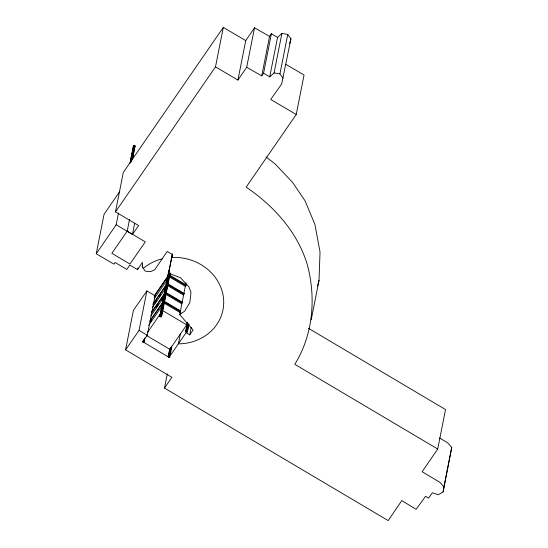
<?xml version="1.0" encoding="UTF-8"?>
<svg xmlns="http://www.w3.org/2000/svg" width="548" height="548" viewBox="0 0 548 548"><rect width="100%" height="100%" fill="white"/><g stroke="black" fill="none" stroke-linecap="round" stroke-linejoin="round"><path stroke-width="0.82" d="M439.51 437.962L447.593 442.791L451.744 447.387L443.113 491.933L438.263 494.748L432.379 492.755L428.625 498.132L425.563 496.33L416.103 509.311L401.787 500.598L388.169 520.6L164.503 388.066L171.908 377.332L125.574 349.871L133.383 310.401L146.871 290.933L155.091 295.783L147.275 335.253L142.788 341.747L169.037 357.337L186.06 332.732L189.718 334.883L193.095 329.985L179.717 314.614L184.676 311.161L189.861 302.455L190.985 292.461L189.019 287.015L180.525 277.726L168.565 273.281L172.394 254.464L167.181 251.457L154.755 269.76L150.378 271.698L145.199 271.096L142.35 266.951L142.37 262.341L137.575 269.643L129.808 265.095L126.828 269.431L115.053 262.485L113.868 264.136L96.256 253.751L104.072 214.282L119.717 191.519M443.113 491.933L443.928 486.85L439.777 482.254L422.145 471.725L437.715 449.031L294.79 364.304C313.34 334.499 316.223 297.317 307.099 263.869C296.995 231.482 273.788 205.938 246.168 187.108L296.235 114.484L304.044 75.014L285.823 64.294M311.196 319.874L319.011 280.405L320.039 252.087L314.915 224.399L305.01 200.719L292.598 182.429L275.336 164.126L265.992 156.913M118.498 213.021L116.169 224.776L132.452 234.421L138.617 225.564L115.491 211.864L123.307 172.401L223.317 27.4L245.73 40.6L237.914 80.07L215.501 66.87L223.317 27.4M129.931 163.448L133.411 145.85L134.438 145.288L135.089 146.241L132.438 159.653M130.376 162.366L133.363 147.282M130.472 162.133L133.787 145.371M131.116 162.05L134.438 145.288M132.157 159.9L134.972 145.652M127.204 231.133L145.282 241.867L129.951 264.04L111.874 253.299L127.204 231.133L129.527 219.399M132.452 234.421L134.609 223.509M137.575 269.643L137.904 267.958M142.35 266.951L142.679 265.266M125.574 349.871L139.062 330.396L146.871 290.933M143.727 340.794L142.377 341.281L142.809 342.192L144.151 341.699L143.727 340.794L144.056 339.137M143.871 342.13L144.693 337.986M144.151 341.699L144.809 338.383M170.14 273.336L161.598 316.477L160.804 317.093L159.824 316.059L168.695 271.26L169.49 270.637M159.879 316.566L168.976 270.828M168.565 273.281L172.387 253.964M172.449 254.108L171.784 257.471L174.017 257.389A47.655 43.052 11.2 0 1 223.666 300.29A47.655 43.052 11.2 0 1 178.429 343.849L180.361 333.78M159.824 316.059L160.619 315.443L168.996 273.13M161.598 316.477L161.174 315.566L169.551 273.253M161.318 316.908L170.086 272.822M168.202 356.625L169.551 356.132L169.976 357.036L168.633 357.529L168.202 356.625L169.681 349.158M168.483 356.193L169.962 348.727M169.003 356.001L170.64 347.706M169.551 356.132L171.524 346.178M170.414 354.035L171.73 347.405M164.503 388.066L167.332 373.791M179.717 314.614L186.032 282.706M146.432 335.438L169.805 349.323L186.717 324.861L187.211 322.375M188.902 324.348L187.423 331.814L186.08 332.3L185.649 331.396L187.293 323.101M185.704 331.91L187.574 322.669M185.649 331.396L186.443 330.78L187.923 323.313M187.423 331.814L186.998 330.91L188.306 324.272M187.142 332.246L188.848 323.834M189.718 334.883L191.211 327.327M246.703 67.26L254.519 27.797L269.548 36.394L261.732 75.864L246.703 67.26L237.914 80.07M263.574 73.192L271.39 33.723L277.548 37.38L269.732 76.843L263.574 73.192L261.732 75.864M269.732 76.843L274.075 72.925L281.891 33.455L287.762 34.408L290.926 38.771L281.686 83.926L270.712 99.469L296.235 114.484M283.117 78.241L279.946 73.877L287.762 34.408M437.715 449.031L445.531 409.562L308.462 328.307M443.928 486.85L451.744 447.387M289.7 43.648L290.926 38.771M317.532 286.083L319.011 280.405M96.256 253.751L116.169 224.776M245.73 40.6L254.519 27.797M115.491 211.864L215.501 66.87M269.548 36.394L271.39 33.723M154.317 295.762L167.921 276.096M154.659 295.804L167.77 276.843M154.194 297.084L155.091 295.783M154.31 298.502L167.359 279.631M153.07 303.804L166.188 284.844M152.926 304.551L166.524 284.885M154.762 303.174L156.694 300.379M159.598 296.187L160.564 294.79M152.577 307.25L165.626 288.378M151.823 311.853L164.455 293.584M151.68 312.6L164.797 293.632M156.413 307.031L158.345 304.236M161.249 300.044L162.215 298.646M150.844 315.997L163.414 297.824M150.09 320.601L163.208 301.633M149.947 321.347L163.064 302.38M150.816 321.368L151.782 319.97M148.631 325.444L162.16 305.873M147.631 332.211L160.68 313.34M134.719 146.72L135.089 146.241M277.548 37.38L281.891 33.455M162.146 258.868L161.818 258.944A47.655 43.052 11.2 0 0 143.302 268.328M274.075 72.925L279.946 73.877M160.619 315.443L161.174 315.566M186.443 330.78L186.998 330.91M139.062 330.396L147.275 335.253M169.62 275.123L186.395 285.083M168.743 275.439L186.245 285.83M169.291 276.836L185.361 286.385M167.161 283.432L184.662 293.831M170.736 286.042L172.195 286.905M174.387 288.207L179.497 291.248M180.963 292.111L183.148 293.413M167.743 284.618L183.786 294.146M167.558 285.583L183.628 295.132M165.428 292.18L182.203 302.147M171.921 296.523L173.387 297.393M175.579 298.694L177.764 299.996M179.23 300.859L180.689 301.729M166.01 293.365L182.052 302.893M165.825 294.331L181.895 303.88M164.427 301.366L180.47 310.894M166.537 303.099L172.38 306.572M173.846 307.442L176.038 308.743M177.497 309.606L178.956 310.476M164.277 302.112L180.319 311.641M164.099 303.078L180.895 313.059M162.619 310.545L186.717 324.861M169.12 272.164L168.695 271.26"/></g></svg>
